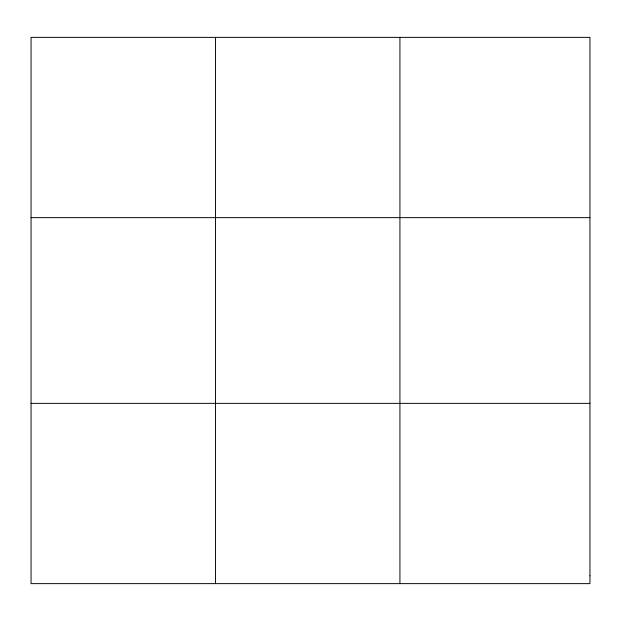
<?xml version="1.0" encoding="UTF-8"?>
<svg xmlns="http://www.w3.org/2000/svg" width="621" height="621" viewBox="0 0 621 621"><rect width="100%" height="100%" fill="white"/><g stroke="black" fill="none" stroke-linecap="round" stroke-linejoin="round"><path stroke-width="0.93" d="M215.487 583.631L215.487 37.369M399.924 583.631L399.924 37.369M31.05 217.637L589.95 217.637M31.05 403.363L589.95 403.363M589.95 575.791L589.95 583.631L31.05 583.631L31.05 37.369L589.95 37.369L589.95 575.791"/></g></svg>
